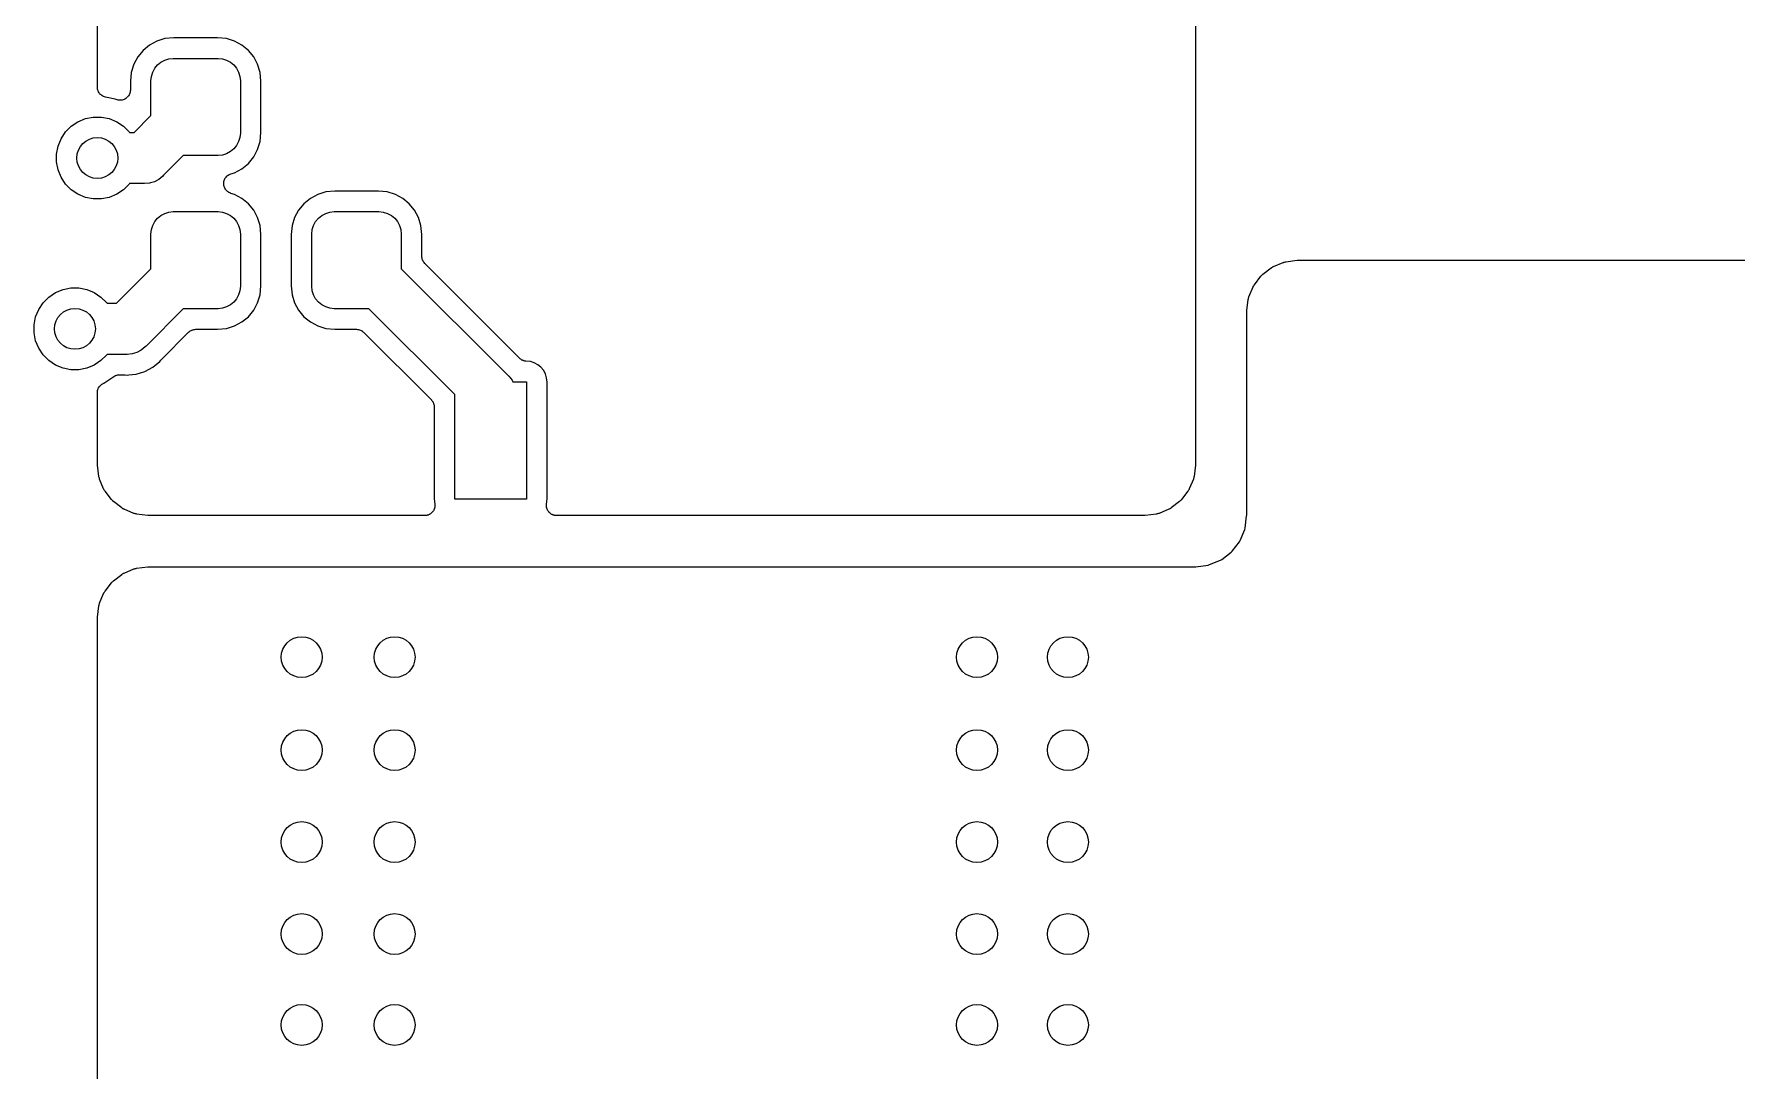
# Model space of a CAD drawing. Extents: x 57.2 to 140.8, y -181.8 to -103.2.
# Drawn here: x 85.13 to 101.8, y -128.44 to -118.29 of the extents above; entities that cross this region are included whole.
import ezdxf

# ---------------------------------------------------------------- set-up
doc = ezdxf.new("R2010")
doc.units = 0
doc.layers.add('BLACK', color=7, linetype='CONTINUOUS')

msp = doc.modelspace()

# ---------------------------------------------------------------- linework, layer by layer
at = {"layer": 'BLACK', "linetype": 'CONTINUOUS'}
for p, q in [((85.75, -118.806), (85.75, -111.507)), ((96.5, -111.507), (96.5, -122.493)), ((86.4119, -118.332), (86.3331, -118.356)), ((86.4987, -118.324), (86.4119, -118.332)), ((86.9263, -118.324), (86.4987, -118.324)), ((87.0131, -118.332), (86.9263, -118.324)), ((87.0919, -118.356), (87.0131, -118.332)), ((86.197, -118.447), (86.1448, -118.511)), ((86.2606, -118.395), (86.197, -118.447)), ((86.3331, -118.356), (86.2606, -118.395)), ((87.1644, -118.395), (87.0919, -118.356)), ((87.228, -118.447), (87.1644, -118.395)), ((87.2802, -118.511), (87.228, -118.447)), ((86.0821, -118.662), (86.0735, -118.749)), ((86.106, -118.583), (86.0821, -118.662)), ((86.1448, -118.511), (86.106, -118.583)), ((86.2792, -118.701), (86.2917, -118.66)), ((86.2917, -118.66), (86.3119, -118.622)), ((86.3119, -118.622), (86.3391, -118.589)), ((86.3391, -118.589), (86.3722, -118.562)), ((86.3722, -118.562), (86.41, -118.542)), ((86.41, -118.542), (86.4511, -118.529)), ((86.4511, -118.529), (86.4937, -118.525)), ((86.4937, -118.525), (86.9312, -118.525)), ((86.9312, -118.525), (86.9739, -118.529)), ((86.9739, -118.529), (87.015, -118.542)), ((87.015, -118.542), (87.0528, -118.562)), ((87.0528, -118.562), (87.0859, -118.589)), ((87.0859, -118.589), (87.1131, -118.622)), ((87.1131, -118.622), (87.1333, -118.66)), ((87.1333, -118.66), (87.1458, -118.701)), ((87.319, -118.583), (87.2802, -118.511)), ((87.3429, -118.662), (87.319, -118.583)), ((87.3515, -118.749), (87.3429, -118.662)), ((85.7509, -118.816), (85.75, -118.806)), ((85.7518, -118.825), (85.7509, -118.816)), ((85.7519, -118.825), (85.7518, -118.825)), ((85.7519, -118.826), (85.7519, -118.825)), ((85.7546, -118.835), (85.7519, -118.826)), ((85.7572, -118.844), (85.7546, -118.835)), ((86.0735, -118.836), (86.0725, -118.846)), ((86.0735, -118.749), (86.0735, -118.835)), ((86.0735, -118.835), (86.0735, -118.836)), ((86.0735, -118.836), (86.0735, -118.836)), ((86.0735, -118.836), (86.0735, -118.836)), ((86.0735, -118.836), (86.0735, -118.836)), ((86.275, -118.744), (86.2792, -118.701)), ((86.275, -119.084), (86.275, -118.744)), ((87.1458, -118.701), (87.15, -118.744)), ((87.15, -118.744), (87.15, -119.256)), ((87.3515, -119.251), (87.3515, -118.749)), ((85.7574, -118.844), (85.7572, -118.844)), ((85.7575, -118.844), (85.7574, -118.844)), ((85.762, -118.853), (85.7575, -118.844)), ((85.7663, -118.861), (85.762, -118.853)), ((85.7665, -118.861), (85.7663, -118.861)), ((85.7667, -118.862), (85.7665, -118.861)), ((85.7726, -118.869), (85.7667, -118.862)), ((85.7785, -118.876), (85.7726, -118.869)), ((85.7788, -118.876), (85.7785, -118.876)), ((85.779, -118.877), (85.7788, -118.876)), ((85.7862, -118.883), (85.779, -118.877)), ((85.7934, -118.889), (85.7862, -118.883)), ((85.7938, -118.889), (85.7934, -118.889)), ((85.7941, -118.889), (85.7938, -118.889)), ((85.8023, -118.894), (85.7941, -118.889)), ((85.8105, -118.898), (85.8023, -118.894)), ((85.8109, -118.898), (85.8105, -118.898)), ((85.8112, -118.898), (85.8109, -118.898)), ((85.8203, -118.901), (85.8112, -118.898)), ((85.8291, -118.904), (85.8203, -118.901)), ((85.8299, -118.904), (85.8291, -118.904)), ((85.8305, -118.904), (85.8299, -118.904)), ((85.8299, -118.904), (85.8299, -118.904)), ((85.8299, -118.904), (85.8299, -118.904)), ((85.925, -118.923), (85.8305, -118.904)), ((85.9353, -118.927), (85.925, -118.923)), ((85.9444, -118.93), (85.9353, -118.927)), ((85.9534, -118.933), (85.9444, -118.93)), ((85.9537, -118.933), (85.9534, -118.933)), ((85.954, -118.933), (85.9537, -118.933)), ((85.9634, -118.934), (85.954, -118.933)), ((85.9729, -118.935), (85.9634, -118.934)), ((85.9731, -118.935), (85.9729, -118.935)), ((85.9734, -118.935), (85.9731, -118.935)), ((85.9828, -118.934), (85.9734, -118.935)), ((85.9923, -118.933), (85.9828, -118.934)), ((85.9925, -118.933), (85.9923, -118.933)), ((85.9928, -118.933), (85.9925, -118.933)), ((86.0019, -118.93), (85.9928, -118.933)), ((86.011, -118.928), (86.0019, -118.93)), ((86.0112, -118.928), (86.011, -118.928)), ((86.0115, -118.927), (86.0112, -118.928)), ((86.02, -118.923), (86.0115, -118.927)), ((86.0283, -118.919), (86.02, -118.923)), ((86.0285, -118.918), (86.0283, -118.919)), ((86.0287, -118.918), (86.0285, -118.918)), ((86.0362, -118.912), (86.0287, -118.918)), ((86.0435, -118.906), (86.0362, -118.912)), ((86.0437, -118.906), (86.0435, -118.906)), ((86.0439, -118.906), (86.0437, -118.906)), ((86.0501, -118.899), (86.0439, -118.906)), ((86.0561, -118.891), (86.0501, -118.899)), ((86.0562, -118.891), (86.0561, -118.891)), ((86.0564, -118.891), (86.0562, -118.891)), ((86.0609, -118.883), (86.0564, -118.891)), ((86.0655, -118.874), (86.0609, -118.883)), ((86.0657, -118.874), (86.0655, -118.874)), ((86.0655, -118.874), (86.0655, -118.874)), ((86.0685, -118.865), (86.0657, -118.874)), ((86.0714, -118.856), (86.0685, -118.865)), ((86.0715, -118.855), (86.0714, -118.855)), ((86.0714, -118.855), (86.0714, -118.856)), ((86.0725, -118.846), (86.0715, -118.855)), ((85.495, -119.189), (85.5605, -119.146)), ((85.5605, -119.146), (85.6333, -119.115)), ((85.6333, -119.115), (85.7106, -119.1)), ((85.7106, -119.1), (85.7894, -119.1)), ((85.7894, -119.1), (85.8667, -119.115)), ((85.8667, -119.115), (85.9395, -119.146)), ((85.9395, -119.146), (86.005, -119.189)), ((86.1089, -119.25), (86.275, -119.084)), ((85.3654, -119.383), (85.3955, -119.311)), ((85.3955, -119.311), (85.4393, -119.245)), ((85.4393, -119.245), (85.495, -119.189)), ((86.005, -119.189), (86.0607, -119.245)), ((86.0607, -119.245), (86.064, -119.25)), ((86.064, -119.25), (86.1089, -119.25)), ((87.1333, -119.34), (87.1131, -119.378)), ((87.1458, -119.299), (87.1333, -119.34)), ((87.15, -119.256), (87.1458, -119.299)), ((87.319, -119.417), (87.3429, -119.338)), ((87.3429, -119.338), (87.3515, -119.251)), ((85.35, -119.461), (85.3654, -119.383)), ((85.35, -119.539), (85.35, -119.461)), ((86.5911, -119.475), (86.398, -119.668)), ((86.9312, -119.475), (86.5911, -119.475)), ((86.9739, -119.471), (86.9312, -119.475)), ((87.015, -119.458), (86.9739, -119.471)), ((87.0528, -119.438), (87.015, -119.458)), ((87.0859, -119.411), (87.0528, -119.438)), ((87.1131, -119.378), (87.0859, -119.411)), ((87.228, -119.553), (87.2802, -119.489)), ((87.2802, -119.489), (87.319, -119.417)), ((85.3654, -119.617), (85.35, -119.539)), ((85.3955, -119.689), (85.3654, -119.617)), ((86.398, -119.668), (86.3901, -119.678)), ((87.0169, -119.679), (87.0237, -119.673)), ((87.0237, -119.673), (87.0238, -119.673)), ((87.0238, -119.673), (87.0239, -119.672)), ((87.0239, -119.672), (87.0318, -119.667)), ((87.0318, -119.667), (87.0399, -119.662)), ((87.0399, -119.662), (87.04, -119.662)), ((87.04, -119.662), (87.0402, -119.662)), ((87.0402, -119.662), (87.049, -119.658)), ((87.049, -119.658), (87.058, -119.654)), ((87.058, -119.654), (87.0582, -119.654)), ((87.0582, -119.654), (87.0919, -119.644)), ((87.0582, -119.654), (87.0582, -119.654)), ((87.0582, -119.654), (87.0582, -119.654)), ((87.0919, -119.644), (87.1644, -119.605)), ((87.1644, -119.605), (87.228, -119.553)), ((85.4393, -119.755), (85.3955, -119.689)), ((85.495, -119.811), (85.4393, -119.755)), ((85.5605, -119.854), (85.495, -119.811)), ((86.005, -119.811), (85.9395, -119.854)), ((86.0607, -119.755), (86.005, -119.811)), ((86.064, -119.75), (86.0607, -119.755)), ((86.2002, -119.75), (86.064, -119.75)), ((86.2125, -119.751), (86.2002, -119.75)), ((86.2615, -119.746), (86.2125, -119.751)), ((86.2692, -119.744), (86.2615, -119.746)), ((86.3086, -119.732), (86.2692, -119.744)), ((86.3521, -119.709), (86.3086, -119.732)), ((86.3901, -119.678), (86.3521, -119.709)), ((86.9874, -119.759), (86.9875, -119.749)), ((86.9892, -119.769), (86.9874, -119.759)), ((86.9874, -119.759), (86.9874, -119.759)), ((86.9874, -119.759), (86.9874, -119.759)), ((86.9875, -119.739), (86.9895, -119.73)), ((86.9875, -119.74), (86.9875, -119.739)), ((86.9875, -119.749), (86.9875, -119.74)), ((86.9875, -119.74), (86.9875, -119.74)), ((86.991, -119.778), (86.9892, -119.769)), ((86.9895, -119.73), (86.9914, -119.721)), ((86.9911, -119.778), (86.991, -119.778)), ((86.9948, -119.787), (86.9911, -119.778)), ((86.9911, -119.778), (86.9911, -119.778)), ((86.9914, -119.721), (86.9915, -119.72)), ((86.9915, -119.72), (86.9953, -119.711)), ((86.9915, -119.72), (86.9915, -119.72)), ((86.9983, -119.796), (86.9948, -119.787)), ((86.9953, -119.711), (86.999, -119.703)), ((86.9984, -119.796), (86.9983, -119.796)), ((87.0036, -119.804), (86.9984, -119.796)), ((86.9984, -119.796), (86.9984, -119.796)), ((86.999, -119.703), (86.999, -119.702)), ((86.999, -119.702), (86.9991, -119.702)), ((86.9991, -119.702), (87.0046, -119.694)), ((87.009, -119.813), (87.0036, -119.804)), ((87.0046, -119.694), (87.0098, -119.686)), ((87.0091, -119.813), (87.009, -119.813)), ((87.0155, -119.819), (87.0091, -119.813)), ((87.0091, -119.813), (87.0091, -119.813)), ((87.0098, -119.686), (87.0099, -119.686)), ((87.0099, -119.686), (87.01, -119.686)), ((87.01, -119.686), (87.0169, -119.679)), ((87.0226, -119.827), (87.0155, -119.819)), ((87.0227, -119.827), (87.0226, -119.827)), ((87.0228, -119.827), (87.0227, -119.827)), ((87.0304, -119.832), (87.0228, -119.827)), ((87.0387, -119.838), (87.0304, -119.832)), ((87.0388, -119.838), (87.0387, -119.838)), ((87.0389, -119.838), (87.0388, -119.838)), ((87.0477, -119.841), (87.0389, -119.838)), ((87.0566, -119.845), (87.0477, -119.841)), ((87.9869, -119.832), (87.9081, -119.856)), ((88.0737, -119.824), (87.9869, -119.832)), ((88.5013, -119.824), (88.0737, -119.824)), ((88.5881, -119.832), (88.5013, -119.824)), ((88.6669, -119.856), (88.5881, -119.832)), ((85.6333, -119.885), (85.5605, -119.854)), ((85.7106, -119.9), (85.6333, -119.885)), ((85.7894, -119.9), (85.7106, -119.9)), ((85.8667, -119.885), (85.7894, -119.9)), ((85.9395, -119.854), (85.8667, -119.885)), ((87.0569, -119.845), (87.0566, -119.845)), ((87.058, -119.846), (87.0569, -119.845)), ((87.0569, -119.845), (87.0569, -119.845)), ((87.0569, -119.845), (87.0569, -119.845)), ((87.0919, -119.856), (87.058, -119.846)), ((87.1644, -119.895), (87.0919, -119.856)), ((87.228, -119.947), (87.1644, -119.895)), ((87.2802, -120.011), (87.228, -119.947)), ((87.772, -119.947), (87.7198, -120.011)), ((87.8356, -119.895), (87.772, -119.947)), ((87.9081, -119.856), (87.8356, -119.895)), ((88.7394, -119.895), (88.6669, -119.856)), ((88.803, -119.947), (88.7394, -119.895)), ((88.8552, -120.011), (88.803, -119.947)), ((86.2792, -120.201), (86.2917, -120.16)), ((86.2917, -120.16), (86.3119, -120.122)), ((86.3119, -120.122), (86.3391, -120.089)), ((86.3391, -120.089), (86.3722, -120.062)), ((86.3722, -120.062), (86.41, -120.042)), ((86.41, -120.042), (86.4511, -120.029)), ((86.4511, -120.029), (86.4937, -120.025)), ((86.4937, -120.025), (86.9312, -120.025)), ((86.9312, -120.025), (86.9739, -120.029)), ((86.9739, -120.029), (87.015, -120.042)), ((87.015, -120.042), (87.0528, -120.062)), ((87.0528, -120.062), (87.0859, -120.089)), ((87.0859, -120.089), (87.1131, -120.122)), ((87.1131, -120.122), (87.1333, -120.16)), ((87.1333, -120.16), (87.1458, -120.201)), ((87.319, -120.083), (87.2802, -120.011)), ((87.3429, -120.162), (87.319, -120.083)), ((87.3515, -120.249), (87.3429, -120.162)), ((87.6571, -120.162), (87.6485, -120.249)), ((87.681, -120.083), (87.6571, -120.162)), ((87.7198, -120.011), (87.681, -120.083)), ((87.8542, -120.201), (87.8667, -120.16)), ((87.8667, -120.16), (87.8869, -120.122)), ((87.8869, -120.122), (87.9141, -120.089)), ((87.9141, -120.089), (87.9472, -120.062)), ((87.9472, -120.062), (87.985, -120.042)), ((87.985, -120.042), (88.0261, -120.029)), ((88.0261, -120.029), (88.0687, -120.025)), ((88.0687, -120.025), (88.5062, -120.025)), ((88.5062, -120.025), (88.5489, -120.029)), ((88.5489, -120.029), (88.59, -120.042)), ((88.59, -120.042), (88.6278, -120.062)), ((88.6278, -120.062), (88.6609, -120.089)), ((88.6609, -120.089), (88.6881, -120.122)), ((88.6881, -120.122), (88.7083, -120.16)), ((88.7083, -120.16), (88.7208, -120.201)), ((88.894, -120.083), (88.8552, -120.011)), ((88.9179, -120.162), (88.894, -120.083)), ((88.9265, -120.249), (88.9179, -120.162)), ((86.275, -120.244), (86.2792, -120.201)), ((86.275, -120.584), (86.275, -120.244)), ((87.1458, -120.201), (87.15, -120.244)), ((87.15, -120.244), (87.15, -120.756)), ((87.3515, -120.751), (87.3515, -120.249)), ((87.6485, -120.249), (87.6485, -120.751)), ((87.85, -120.244), (87.8542, -120.201)), ((87.85, -120.756), (87.85, -120.244)), ((88.7208, -120.201), (88.725, -120.244)), ((88.725, -120.244), (88.725, -120.584)), ((88.9265, -120.461), (88.9265, -120.249)), ((88.9274, -120.47), (88.9265, -120.461)), ((88.9282, -120.48), (88.9274, -120.47)), ((88.9283, -120.48), (88.9282, -120.48)), ((88.9284, -120.481), (88.9283, -120.48)), ((88.931, -120.489), (88.9284, -120.481)), ((88.9336, -120.498), (88.931, -120.489)), ((88.9338, -120.499), (88.9336, -120.498)), ((88.934, -120.499), (88.9338, -120.499)), ((88.9383, -120.507), (88.934, -120.499)), ((88.9426, -120.516), (88.9383, -120.507)), ((97.3836, -120.515), (97.4935, -120.501)), ((97.4935, -120.501), (97.4949, -120.501)), ((97.4949, -120.501), (97.5007, -120.501)), ((97.5007, -120.501), (97.5066, -120.5)), ((97.5066, -120.5), (102.806, -120.5)), ((85.9374, -120.922), (86.275, -120.584)), ((88.725, -120.584), (89.7681, -121.627)), ((88.9429, -120.516), (88.9426, -120.516)), ((88.9432, -120.516), (88.9429, -120.516)), ((88.949, -120.524), (88.9432, -120.516)), ((88.9548, -120.531), (88.949, -120.524)), ((88.9555, -120.532), (88.9548, -120.531)), ((88.9557, -120.532), (88.9555, -120.532)), ((88.9555, -120.532), (88.9555, -120.532)), ((88.9555, -120.532), (88.9555, -120.532)), ((89.8836, -121.46), (88.9557, -120.532)), ((97.075, -120.74), (97.1384, -120.657)), ((97.1384, -120.657), (97.1393, -120.656)), ((97.1393, -120.656), (97.1411, -120.654)), ((97.1411, -120.654), (97.1426, -120.652)), ((97.1426, -120.652), (97.1479, -120.647)), ((97.1479, -120.647), (97.1528, -120.642)), ((97.1528, -120.642), (97.155, -120.64)), ((97.155, -120.64), (97.1569, -120.638)), ((97.1569, -120.638), (97.2396, -120.575)), ((97.2396, -120.575), (97.2407, -120.574)), ((97.2407, -120.574), (97.2429, -120.573)), ((97.2429, -120.573), (97.2449, -120.571)), ((97.2449, -120.571), (97.2513, -120.568)), ((97.2513, -120.568), (97.2574, -120.564)), ((97.2574, -120.564), (97.2599, -120.563)), ((97.2599, -120.563), (97.2622, -120.562)), ((97.2622, -120.562), (97.3584, -120.522)), ((97.3584, -120.522), (97.3597, -120.522)), ((97.3597, -120.522), (97.3622, -120.521)), ((97.3622, -120.521), (97.3646, -120.52)), ((97.3646, -120.52), (97.3716, -120.518)), ((97.3716, -120.518), (97.3785, -120.516)), ((97.3785, -120.516), (97.3811, -120.516)), ((97.3811, -120.516), (97.3836, -120.515)), ((85.2756, -120.861), (85.3411, -120.817)), ((85.3411, -120.817), (85.4139, -120.787)), ((85.4139, -120.787), (85.4912, -120.772)), ((85.4912, -120.772), (85.57, -120.772)), ((85.57, -120.772), (85.6473, -120.787)), ((85.6473, -120.787), (85.7201, -120.817)), ((85.7201, -120.817), (85.7856, -120.861)), ((87.1333, -120.84), (87.1131, -120.878)), ((87.1458, -120.799), (87.1333, -120.84)), ((87.15, -120.756), (87.1458, -120.799)), ((87.319, -120.917), (87.3429, -120.838)), ((87.3429, -120.838), (87.3515, -120.751)), ((87.6485, -120.751), (87.6571, -120.838)), ((87.6571, -120.838), (87.681, -120.917)), ((87.8542, -120.799), (87.85, -120.756)), ((87.8667, -120.84), (87.8542, -120.799)), ((87.8869, -120.878), (87.8667, -120.84)), ((97.0221, -120.858), (97.0619, -120.762)), ((97.0619, -120.762), (97.0625, -120.761)), ((97.0625, -120.761), (97.0638, -120.759)), ((97.0638, -120.759), (97.0647, -120.756)), ((97.0647, -120.756), (97.0685, -120.75)), ((97.0685, -120.75), (97.0719, -120.744)), ((97.0719, -120.744), (97.0736, -120.742)), ((97.0736, -120.742), (97.075, -120.74)), ((85.146, -121.055), (85.1761, -120.982)), ((85.1761, -120.982), (85.2199, -120.917)), ((85.2199, -120.917), (85.2756, -120.861)), ((85.7856, -120.861), (85.8413, -120.917)), ((85.8413, -120.917), (85.8446, -120.922)), ((85.8446, -120.922), (85.9374, -120.922)), ((86.5911, -120.975), (86.2265, -121.34)), ((86.9312, -120.975), (86.5911, -120.975)), ((86.9739, -120.971), (86.9312, -120.975)), ((87.015, -120.958), (86.9739, -120.971)), ((87.0528, -120.938), (87.015, -120.958)), ((87.0859, -120.911), (87.0528, -120.938)), ((87.1131, -120.878), (87.0859, -120.911)), ((87.228, -121.053), (87.2802, -120.989)), ((87.2802, -120.989), (87.319, -120.917)), ((87.681, -120.917), (87.7198, -120.989)), ((87.7198, -120.989), (87.772, -121.053)), ((87.9141, -120.911), (87.8869, -120.878)), ((87.9472, -120.938), (87.9141, -120.911)), ((87.985, -120.958), (87.9472, -120.938)), ((88.0261, -120.971), (87.985, -120.958)), ((88.0687, -120.975), (88.0261, -120.971)), ((88.4089, -120.975), (88.0687, -120.975)), ((89.25, -121.816), (88.4089, -120.975)), ((97, -121.005), (97.0007, -120.999)), ((97, -121.007), (97, -121.005)), ((97, -122.997), (97, -121.007)), ((97.0007, -120.999), (97.0009, -120.994)), ((97.0009, -120.994), (97.0153, -120.884)), ((97.0153, -120.884), (97.0155, -120.882)), ((97.0155, -120.882), (97.0161, -120.88)), ((97.0161, -120.88), (97.0164, -120.877)), ((97.0164, -120.877), (97.0185, -120.87)), ((97.0185, -120.87), (97.0202, -120.863)), ((97.0202, -120.863), (97.0213, -120.861)), ((97.0213, -120.861), (97.0221, -120.858)), ((85.1306, -121.132), (85.146, -121.055)), ((85.1306, -121.211), (85.1306, -121.132)), ((86.9263, -121.176), (87.0131, -121.168)), ((87.0131, -121.168), (87.0919, -121.144)), ((87.0919, -121.144), (87.1644, -121.105)), ((87.1644, -121.105), (87.228, -121.053)), ((87.772, -121.053), (87.8356, -121.105)), ((87.8356, -121.105), (87.9081, -121.144)), ((87.9081, -121.144), (87.9869, -121.168)), ((87.9869, -121.168), (88.0737, -121.176)), ((85.146, -121.288), (85.1306, -121.211)), ((85.1761, -121.361), (85.146, -121.288)), ((86.2265, -121.34), (86.2186, -121.349)), ((86.3783, -121.471), (86.6432, -121.206)), ((86.6432, -121.206), (86.6434, -121.206)), ((86.6434, -121.206), (86.6434, -121.205)), ((86.6434, -121.205), (86.6434, -121.205)), ((86.6434, -121.205), (86.6441, -121.205)), ((86.6441, -121.205), (86.6514, -121.199)), ((86.6514, -121.199), (86.6585, -121.193)), ((86.6585, -121.193), (86.659, -121.193)), ((86.659, -121.193), (86.6594, -121.193)), ((86.6594, -121.193), (86.6677, -121.188)), ((86.6677, -121.188), (86.6758, -121.184)), ((86.6758, -121.184), (86.6763, -121.184)), ((86.6763, -121.184), (86.6767, -121.184)), ((86.6767, -121.184), (86.6856, -121.181)), ((86.6856, -121.181), (86.6944, -121.178)), ((86.6944, -121.178), (86.695, -121.178)), ((86.695, -121.178), (86.6955, -121.178)), ((86.6955, -121.178), (86.7046, -121.177)), ((86.7046, -121.177), (86.7139, -121.176)), ((86.7139, -121.176), (86.9263, -121.176)), ((88.0737, -121.176), (88.2861, -121.176)), ((88.2861, -121.176), (88.2865, -121.176)), ((88.2865, -121.176), (88.2865, -121.176)), ((88.2865, -121.176), (88.2865, -121.176)), ((88.2865, -121.176), (88.2875, -121.176)), ((88.2875, -121.176), (88.2967, -121.177)), ((88.2967, -121.177), (88.3059, -121.178)), ((88.3059, -121.178), (88.3064, -121.179)), ((88.3064, -121.179), (88.3069, -121.179)), ((88.3069, -121.179), (88.3158, -121.181)), ((88.3158, -121.181), (88.3246, -121.184)), ((88.3246, -121.184), (88.325, -121.184)), ((88.325, -121.184), (88.3255, -121.185)), ((88.3255, -121.185), (88.3336, -121.189)), ((88.3336, -121.189), (88.3418, -121.193)), ((88.3418, -121.193), (88.3422, -121.194)), ((88.3422, -121.194), (88.3426, -121.194)), ((88.3426, -121.194), (88.3497, -121.2)), ((88.3497, -121.2), (88.3568, -121.206)), ((88.3568, -121.206), (89.0193, -121.868)), ((85.2199, -121.426), (85.1761, -121.361)), ((85.2756, -121.482), (85.2199, -121.426)), ((85.3411, -121.526), (85.2756, -121.482)), ((85.7856, -121.482), (85.7201, -121.526)), ((85.8413, -121.426), (85.7856, -121.482)), ((85.8446, -121.422), (85.8413, -121.426)), ((86.0287, -121.422), (85.8446, -121.422)), ((86.041, -121.423), (86.0287, -121.422)), ((86.09, -121.418), (86.041, -121.423)), ((86.1371, -121.404), (86.09, -121.418)), ((86.1806, -121.38), (86.1371, -121.404)), ((86.2186, -121.349), (86.1806, -121.38)), ((86.2922, -121.547), (86.3607, -121.491)), ((86.3607, -121.491), (86.3717, -121.478)), ((86.3717, -121.478), (86.3726, -121.477)), ((86.3726, -121.477), (86.3756, -121.474)), ((86.3756, -121.474), (86.3783, -121.471)), ((89.8869, -121.462), (89.8836, -121.46)), ((89.89, -121.466), (89.8869, -121.462)), ((89.8945, -121.469), (89.89, -121.466)), ((89.8987, -121.472), (89.8945, -121.469)), ((89.9025, -121.474), (89.8987, -121.472)), ((89.9061, -121.477), (89.9025, -121.474)), ((89.9111, -121.479), (89.9061, -121.477)), ((89.9159, -121.481), (89.9111, -121.479)), ((89.92, -121.483), (89.9159, -121.481)), ((89.924, -121.484), (89.92, -121.483)), ((89.9293, -121.485), (89.924, -121.484)), ((89.9345, -121.487), (89.9293, -121.485)), ((89.9388, -121.487), (89.9345, -121.487)), ((89.9431, -121.488), (89.9388, -121.487)), ((89.9445, -121.488), (89.9431, -121.488)), ((89.9892, -121.493), (89.9445, -121.488)), ((90.0269, -121.504), (89.9892, -121.493)), ((90.0617, -121.523), (90.0269, -121.504)), ((85.4139, -121.556), (85.3411, -121.526)), ((85.4912, -121.572), (85.4139, -121.556)), ((85.57, -121.572), (85.4912, -121.572)), ((85.6473, -121.556), (85.57, -121.572)), ((85.7201, -121.526), (85.6473, -121.556)), ((85.8148, -121.703), (85.9119, -121.638)), ((85.9119, -121.638), (85.9121, -121.638)), ((85.9121, -121.638), (85.9121, -121.638)), ((85.9121, -121.638), (85.9121, -121.638)), ((85.9121, -121.638), (85.913, -121.638)), ((85.913, -121.638), (85.9212, -121.633)), ((85.9212, -121.633), (85.9293, -121.629)), ((85.9293, -121.629), (85.9299, -121.629)), ((85.9299, -121.629), (85.9304, -121.629)), ((85.9304, -121.629), (85.9392, -121.626)), ((85.9392, -121.626), (85.948, -121.623)), ((85.948, -121.623), (85.9486, -121.623)), ((85.9486, -121.623), (85.9491, -121.623)), ((85.9491, -121.623), (85.9583, -121.622)), ((85.9583, -121.622), (85.9674, -121.622)), ((85.9674, -121.622), (86.014, -121.622)), ((86.014, -121.622), (86.0154, -121.622)), ((86.0154, -121.622), (86.0196, -121.622)), ((86.0196, -121.622), (86.0238, -121.622)), ((86.0238, -121.622), (86.041, -121.624)), ((86.041, -121.624), (86.0582, -121.622)), ((86.0582, -121.622), (86.0585, -121.622)), ((86.0585, -121.622), (86.1292, -121.615)), ((86.1292, -121.615), (86.214, -121.589)), ((86.214, -121.589), (86.2922, -121.547)), ((89.7681, -121.627), (89.7776, -121.635)), ((89.7776, -121.635), (89.8089, -121.673)), ((89.8089, -121.673), (89.818, -121.69)), ((90.0921, -121.548), (90.0617, -121.523)), ((90.1171, -121.578), (90.0921, -121.548)), ((90.1357, -121.613), (90.1171, -121.578)), ((90.1471, -121.651), (90.1357, -121.613)), ((90.1515, -121.695), (90.1471, -121.651)), ((85.75, -121.795), (85.751, -121.786)), ((85.75, -121.796), (85.75, -121.795)), ((85.75, -121.797), (85.75, -121.796)), ((85.75, -121.796), (85.75, -121.796)), ((85.75, -121.796), (85.75, -121.796)), ((85.75, -122.493), (85.75, -121.797)), ((85.751, -121.786), (85.752, -121.777)), ((85.752, -121.777), (85.7521, -121.777)), ((85.7521, -121.777), (85.7522, -121.776)), ((85.7522, -121.776), (85.755, -121.767)), ((85.755, -121.767), (85.7577, -121.758)), ((85.7577, -121.758), (85.758, -121.758)), ((85.758, -121.758), (85.7581, -121.757)), ((85.7581, -121.757), (85.7626, -121.749)), ((85.7626, -121.749), (85.767, -121.741)), ((85.767, -121.741), (85.7673, -121.741)), ((85.7673, -121.741), (85.7675, -121.74)), ((85.7675, -121.74), (85.7735, -121.733)), ((85.7735, -121.733), (85.7794, -121.726)), ((85.7794, -121.726), (85.7798, -121.726)), ((85.7798, -121.726), (85.78, -121.725)), ((85.78, -121.725), (85.7872, -121.72)), ((85.7872, -121.72), (85.7945, -121.714)), ((85.7945, -121.714), (85.7949, -121.713)), ((85.7949, -121.713), (85.7952, -121.713)), ((85.7952, -121.713), (85.8035, -121.709)), ((85.8035, -121.709), (85.8117, -121.704)), ((85.8117, -121.704), (85.8148, -121.703)), ((89.25, -122.84), (89.25, -121.816)), ((89.818, -121.69), (89.95, -121.69)), ((89.95, -121.69), (89.95, -122.84)), ((90.1515, -122.835), (90.1515, -121.695)), ((89.0193, -121.868), (89.0195, -121.868)), ((89.0195, -121.868), (89.0195, -121.868)), ((89.0195, -121.868), (89.0195, -121.868)), ((89.0195, -121.868), (89.0202, -121.869)), ((89.0202, -121.869), (89.026, -121.876)), ((89.026, -121.876), (89.0318, -121.884)), ((89.0318, -121.884), (89.0321, -121.884)), ((89.0321, -121.884), (89.0324, -121.884)), ((89.0324, -121.884), (89.0367, -121.893)), ((89.0367, -121.893), (89.041, -121.901)), ((89.041, -121.901), (89.0412, -121.901)), ((89.0412, -121.901), (89.0414, -121.902)), ((89.0414, -121.902), (89.044, -121.911)), ((89.044, -121.911), (89.0466, -121.919)), ((89.0466, -121.919), (89.0467, -121.92)), ((89.0467, -121.92), (89.0468, -121.92)), ((89.0468, -121.92), (89.0476, -121.93)), ((89.0476, -121.93), (89.0485, -121.939)), ((89.0485, -121.939), (89.0485, -122.835)), ((85.7506, -122.499), (85.75, -122.493)), ((85.7507, -122.505), (85.7506, -122.499)), ((85.7509, -122.506), (85.7507, -122.505)), ((85.7653, -122.616), (85.7509, -122.506)), ((96.4991, -122.506), (96.4847, -122.616)), ((96.4993, -122.501), (96.4991, -122.506)), ((96.5, -122.495), (96.4993, -122.501)), ((96.5, -122.493), (96.5, -122.495)), ((85.7659, -122.619), (85.7653, -122.616)), ((85.7661, -122.622), (85.7659, -122.619)), ((85.7681, -122.628), (85.7661, -122.622)), ((85.7697, -122.635), (85.7681, -122.628)), ((85.7708, -122.638), (85.7697, -122.635)), ((85.7716, -122.64), (85.7708, -122.638)), ((85.7721, -122.642), (85.7716, -122.64)), ((85.8119, -122.738), (85.7721, -122.642)), ((96.4779, -122.642), (96.4381, -122.738)), ((96.4787, -122.639), (96.4779, -122.642)), ((96.4798, -122.637), (96.4787, -122.639)), ((96.4815, -122.63), (96.4798, -122.637)), ((96.4836, -122.623), (96.4815, -122.63)), ((96.4839, -122.62), (96.4836, -122.623)), ((96.4845, -122.618), (96.4839, -122.62)), ((96.4847, -122.616), (96.4845, -122.618)), ((85.8132, -122.74), (85.8119, -122.738)), ((85.8141, -122.743), (85.8132, -122.74)), ((85.8178, -122.749), (85.8141, -122.743)), ((85.8211, -122.755), (85.8178, -122.749)), ((85.8228, -122.757), (85.8211, -122.755)), ((85.8242, -122.759), (85.8228, -122.757)), ((85.825, -122.76), (85.8242, -122.759)), ((85.8884, -122.843), (85.825, -122.76)), ((89.0485, -122.835), (89.0538, -122.889)), ((89.95, -122.84), (89.25, -122.84)), ((90.1463, -122.888), (90.1515, -122.835)), ((96.425, -122.76), (96.3616, -122.843)), ((96.4264, -122.758), (96.425, -122.76)), ((96.4281, -122.756), (96.4264, -122.758)), ((96.4315, -122.75), (96.4281, -122.756)), ((96.4353, -122.744), (96.4315, -122.75)), ((96.4362, -122.741), (96.4353, -122.744)), ((96.4375, -122.739), (96.4362, -122.741)), ((96.4381, -122.738), (96.4375, -122.739)), ((85.8902, -122.845), (85.8884, -122.843)), ((85.8917, -122.847), (85.8902, -122.845)), ((85.8969, -122.852), (85.8917, -122.847)), ((85.9018, -122.857), (85.8969, -122.852)), ((85.9039, -122.859), (85.9018, -122.857)), ((85.9058, -122.861), (85.9039, -122.859)), ((85.9069, -122.862), (85.9058, -122.861)), ((85.9896, -122.925), (85.9069, -122.862)), ((85.9918, -122.926), (85.9896, -122.925)), ((85.9938, -122.928), (85.9918, -122.926)), ((86, -122.932), (85.9938, -122.928)), ((86.0061, -122.935), (86, -122.932)), ((86.0086, -122.936), (86.0061, -122.935)), ((86.0109, -122.938), (86.0086, -122.936)), ((86.0122, -122.938), (86.0109, -122.938)), ((86.1084, -122.978), (86.0122, -122.938)), ((86.1109, -122.979), (86.1084, -122.978)), ((86.1133, -122.98), (86.1109, -122.979)), ((86.1202, -122.982), (86.1133, -122.98)), ((86.1271, -122.984), (86.1202, -122.982)), ((86.1297, -122.984), (86.1271, -122.984)), ((86.1323, -122.984), (86.1297, -122.984)), ((86.1336, -122.985), (86.1323, -122.984)), ((86.2435, -122.999), (86.1336, -122.985)), ((86.2494, -122.999), (86.2435, -122.999)), ((86.2552, -123), (86.2494, -122.999)), ((86.2566, -123), (86.2552, -123)), ((88.9547, -123), (86.2566, -123)), ((88.9593, -123), (88.9547, -123)), ((88.9639, -123), (88.9593, -123)), ((88.969, -122.999), (88.9639, -123)), ((88.9741, -122.998), (88.969, -122.999)), ((88.9785, -122.997), (88.9741, -122.998)), ((88.9831, -122.996), (88.9785, -122.997)), ((88.9879, -122.994), (88.9831, -122.996)), ((88.9928, -122.992), (88.9879, -122.994)), ((88.9969, -122.99), (88.9928, -122.992)), ((89.0011, -122.989), (88.9969, -122.99)), ((89.0055, -122.986), (89.0011, -122.989)), ((89.01, -122.983), (89.0055, -122.986)), ((89.0136, -122.98), (89.01, -122.983)), ((89.0175, -122.978), (89.0136, -122.98)), ((89.0212, -122.974), (89.0175, -122.978)), ((89.0252, -122.971), (89.0212, -122.974)), ((89.0281, -122.967), (89.0252, -122.971)), ((89.0314, -122.964), (89.0281, -122.967)), ((89.0343, -122.96), (89.0314, -122.964)), ((89.0376, -122.956), (89.0343, -122.96)), ((89.0398, -122.952), (89.0376, -122.956)), ((89.0424, -122.948), (89.0398, -122.952)), ((89.0444, -122.943), (89.0424, -122.948)), ((89.0469, -122.939), (89.0444, -122.943)), ((89.0482, -122.934), (89.0469, -122.939)), ((89.0501, -122.93), (89.0482, -122.934)), ((89.0511, -122.925), (89.0501, -122.93)), ((89.0527, -122.92), (89.0511, -122.925)), ((89.0531, -122.916), (89.0527, -122.92)), ((89.0541, -122.911), (89.0531, -122.916)), ((89.0538, -122.889), (89.0543, -122.892)), ((89.0542, -122.906), (89.0541, -122.911)), ((89.0547, -122.901), (89.0542, -122.906)), ((89.0543, -122.892), (89.0543, -122.896)), ((89.0543, -122.896), (89.0547, -122.901)), ((90.1453, -122.899), (90.1458, -122.895)), ((90.1458, -122.904), (90.1453, -122.899)), ((90.1458, -122.89), (90.1463, -122.888)), ((90.1458, -122.895), (90.1458, -122.89)), ((90.1458, -122.91), (90.1458, -122.904)), ((90.1467, -122.914), (90.1458, -122.91)), ((90.1471, -122.919), (90.1467, -122.914)), ((90.1485, -122.924), (90.1471, -122.919)), ((90.1495, -122.929), (90.1485, -122.924)), ((90.1513, -122.933), (90.1495, -122.929)), ((90.1526, -122.937), (90.1513, -122.933)), ((90.155, -122.942), (90.1526, -122.937)), ((90.1569, -122.947), (90.155, -122.942)), ((90.1595, -122.951), (90.1569, -122.947)), ((90.1616, -122.955), (90.1595, -122.951)), ((90.1649, -122.959), (90.1616, -122.955)), ((90.1677, -122.963), (90.1649, -122.959)), ((90.171, -122.966), (90.1677, -122.963)), ((90.1739, -122.97), (90.171, -122.966)), ((90.1778, -122.973), (90.1739, -122.97)), ((90.1815, -122.977), (90.1778, -122.973)), ((90.1853, -122.98), (90.1815, -122.977)), ((90.1888, -122.983), (90.1853, -122.98)), ((90.1933, -122.985), (90.1888, -122.983)), ((90.1976, -122.988), (90.1933, -122.985)), ((90.2019, -122.99), (90.1976, -122.988)), ((90.2059, -122.992), (90.2019, -122.99)), ((90.2108, -122.993), (90.2059, -122.992)), ((90.2156, -122.995), (90.2108, -122.993)), ((90.2201, -122.996), (90.2156, -122.995)), ((90.2245, -122.998), (90.2201, -122.996)), ((90.2296, -122.998), (90.2245, -122.998)), ((90.2347, -122.999), (90.2296, -122.998)), ((90.2393, -122.999), (90.2347, -122.999)), ((90.2439, -123), (90.2393, -122.999)), ((90.2453, -123), (90.2439, -123)), ((95.9934, -123), (90.2453, -123)), ((95.9993, -122.999), (95.9934, -123)), ((96.0051, -122.999), (95.9993, -122.999)), ((96.0065, -122.999), (96.0051, -122.999)), ((96.1164, -122.985), (96.0065, -122.999)), ((96.1189, -122.984), (96.1164, -122.985)), ((96.1215, -122.984), (96.1189, -122.984)), ((96.1284, -122.982), (96.1215, -122.984)), ((96.1354, -122.98), (96.1284, -122.982)), ((96.1378, -122.979), (96.1354, -122.98)), ((96.1403, -122.978), (96.1378, -122.979)), ((96.1416, -122.978), (96.1403, -122.978)), ((96.2378, -122.938), (96.1416, -122.978)), ((96.2401, -122.937), (96.2378, -122.938)), ((96.2426, -122.936), (96.2401, -122.937)), ((96.2487, -122.932), (96.2426, -122.936)), ((96.2551, -122.929), (96.2487, -122.932)), ((96.2571, -122.927), (96.2551, -122.929)), ((96.2593, -122.926), (96.2571, -122.927)), ((96.2604, -122.925), (96.2593, -122.926)), ((96.3431, -122.862), (96.2604, -122.925)), ((96.345, -122.86), (96.3431, -122.862)), ((96.3472, -122.858), (96.345, -122.86)), ((96.3521, -122.853), (96.3472, -122.858)), ((96.3574, -122.848), (96.3521, -122.853)), ((96.3589, -122.846), (96.3574, -122.848)), ((96.3607, -122.844), (96.3589, -122.846)), ((96.3616, -122.843), (96.3607, -122.844)), ((96.9838, -123.123), (96.9996, -123.003)), ((96.9996, -123.003), (97, -122.997)), ((96.9355, -123.244), (96.9805, -123.135)), ((96.9805, -123.135), (96.9838, -123.123)), ((96.8575, -123.348), (96.929, -123.255)), ((96.929, -123.255), (96.9355, -123.244)), ((86.1336, -123.515), (86.2435, -123.501)), ((86.2435, -123.501), (86.2449, -123.501)), ((86.2449, -123.501), (86.2507, -123.501)), ((86.2507, -123.501), (86.2566, -123.5)), ((86.2566, -123.5), (96.4967, -123.5)), ((96.4967, -123.5), (96.5032, -123.5)), ((96.5032, -123.5), (96.6229, -123.484)), ((96.6229, -123.484), (96.6355, -123.48)), ((96.6355, -123.48), (96.7439, -123.436)), ((96.7439, -123.436), (96.7552, -123.429)), ((96.7552, -123.429), (96.8484, -123.358)), ((96.8484, -123.358), (96.8575, -123.348)), ((85.825, -123.74), (85.8884, -123.657)), ((85.8884, -123.657), (85.8893, -123.656)), ((85.8893, -123.656), (85.8911, -123.654)), ((85.8911, -123.654), (85.8926, -123.652)), ((85.8926, -123.652), (85.8979, -123.647)), ((85.8979, -123.647), (85.9028, -123.642)), ((85.9028, -123.642), (85.905, -123.64)), ((85.905, -123.64), (85.9069, -123.638)), ((85.9069, -123.638), (85.9896, -123.575)), ((85.9896, -123.575), (85.9907, -123.574)), ((85.9907, -123.574), (85.9929, -123.573)), ((85.9929, -123.573), (85.9949, -123.571)), ((85.9949, -123.571), (86.0013, -123.568)), ((86.0013, -123.568), (86.0074, -123.564)), ((86.0074, -123.564), (86.0099, -123.563)), ((86.0099, -123.563), (86.0122, -123.562)), ((86.0122, -123.562), (86.1084, -123.522)), ((86.1084, -123.522), (86.1097, -123.522)), ((86.1097, -123.522), (86.1122, -123.521)), ((86.1122, -123.521), (86.1146, -123.52)), ((86.1146, -123.52), (86.1216, -123.518)), ((86.1216, -123.518), (86.1285, -123.516)), ((86.1285, -123.516), (86.1311, -123.516)), ((86.1311, -123.516), (86.1336, -123.515)), ((85.7721, -123.858), (85.8119, -123.762)), ((85.8119, -123.762), (85.8125, -123.761)), ((85.8125, -123.761), (85.8138, -123.759)), ((85.8138, -123.759), (85.8147, -123.756)), ((85.8147, -123.756), (85.8185, -123.75)), ((85.8185, -123.75), (85.8219, -123.744)), ((85.8219, -123.744), (85.8236, -123.742)), ((85.8236, -123.742), (85.825, -123.74)), ((85.75, -124.005), (85.7507, -123.999)), ((85.75, -124.007), (85.75, -124.005)), ((85.75, -140.493), (85.75, -124.007)), ((85.7507, -123.999), (85.7509, -123.994)), ((85.7509, -123.994), (85.7653, -123.884)), ((85.7653, -123.884), (85.7655, -123.882)), ((85.7655, -123.882), (85.7661, -123.88)), ((85.7661, -123.88), (85.7664, -123.877)), ((85.7664, -123.877), (85.7685, -123.87)), ((85.7685, -123.87), (85.7702, -123.863)), ((85.7702, -123.863), (85.7713, -123.861)), ((85.7713, -123.861), (85.7721, -123.858))]:
    msp.add_line(p, q, dxfattribs=at)
at = {"layer": 'BLACK'}
for centre in [(85.75, -119.5), (85.5306, -121.172), (87.75, -124.385), (88.66, -124.385), (94.36, -124.385), (95.25, -124.385), (87.75, -125.295), (88.66, -125.295), (94.36, -125.295), (95.25, -125.295), (87.75, -126.195), (88.66, -126.195), (94.36, -126.195), (95.25, -126.195), (87.75, -127.095), (88.66, -127.095), (94.36, -127.095), (95.25, -127.095), (87.75, -127.985), (88.66, -127.985), (94.36, -127.985), (95.25, -127.985)]:
    msp.add_circle(centre, 0.2, dxfattribs=at)

doc.saveas('drawing.dxf')
